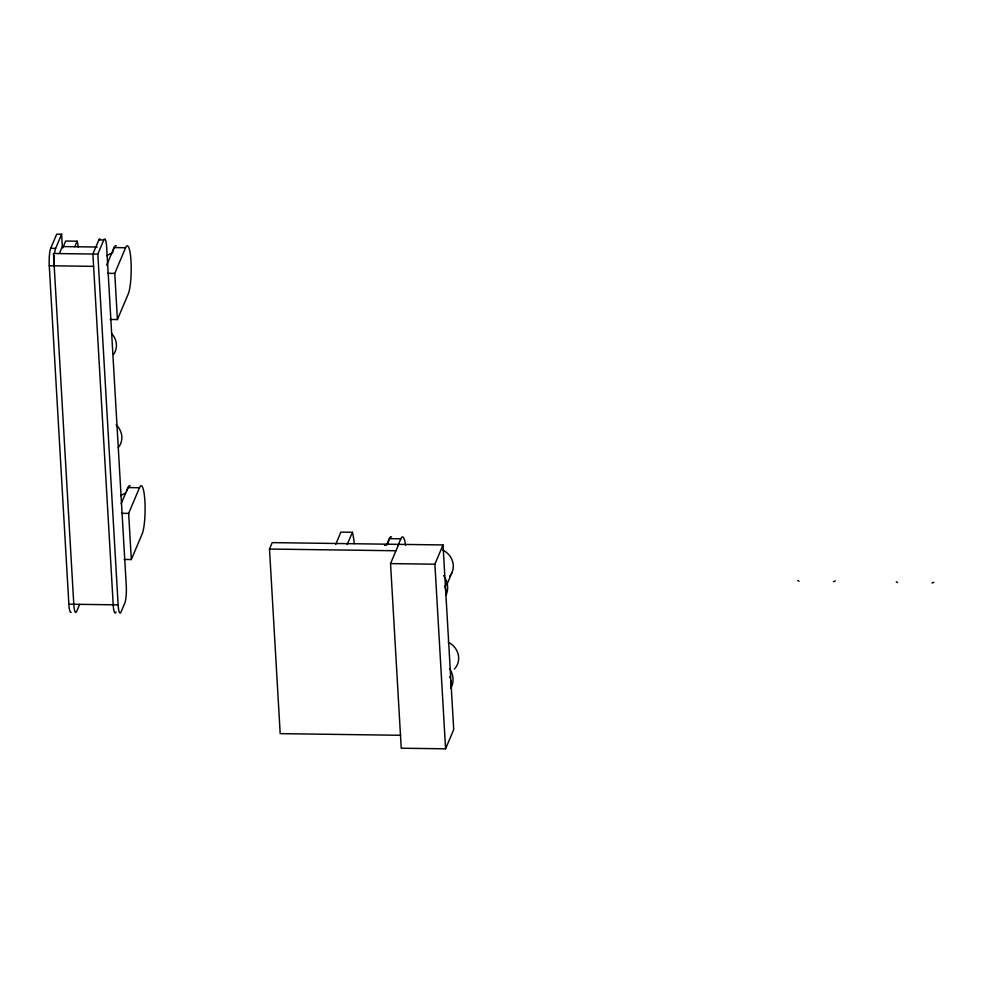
<?xml version="1.0" encoding="UTF-8"?>
<svg xmlns="http://www.w3.org/2000/svg" width="983" height="983" viewBox="0 0 983 983"><rect width="100%" height="100%" fill="white"/><g stroke="black" fill="none" stroke-linecap="round" stroke-linejoin="round"><path stroke-width="1.47" d="M71.157 612.274A13.332 2.273 -89.2 0 1 68.859 604.189L49.261 265.742A13.332 2.273 -89.2 0 1 50.711 248.306L56.682 234.187L61.61 234.249L62.322 246.561L59.41 253.442M54.655 252.582A13.332 2.273 -89.2 0 1 55.638 248.367L61.61 234.249M62.765 247.888L65.652 241.032L77.153 241.191L77.608 243.034A48.88 8.343 -89.2 0 1 78.345 247.188M74.831 246.672L77.153 241.191M100.033 239.004A13.332 2.273 -89.2 0 0 98.853 239.926L92.893 254.044L113.205 604.791A13.332 2.273 -89.2 0 0 116.08 611.967M103.78 239.999A13.332 2.273 -89.2 0 1 106.668 247.163L126.266 585.61A13.332 2.273 -89.2 0 1 124.804 603.058L121.007 612.04A13.332 2.273 -89.2 0 1 118.132 604.864L97.821 254.106L103.78 239.999L98.853 239.926M106.68 265.152L114.089 247.581L125.591 247.741A25.005 4.264 -89.2 0 1 130.997 261.195A25.005 4.264 -89.2 0 1 128.269 293.892L117.419 319.561L110.231 319.463M117.419 319.561L114.753 273.409L125.591 247.741M121.142 503.788L127.987 487.568L139.488 487.728A25.005 4.264 -89.2 0 1 144.894 501.183A25.005 4.264 -89.2 0 1 142.166 533.88L131.317 559.548L124.128 559.45M79.648 604.373L76.662 611.426A13.332 2.273 -89.2 0 1 73.786 604.262L53.475 253.503L97.821 254.106M131.317 559.548L128.65 513.396L139.488 487.728M400.56 735.284L280.192 733.637L269.502 549.042L272.217 542.616L443.026 544.951L453.716 729.558L445.582 748.813L401.236 748.21L390.546 563.603L398.68 544.349M335.695 544.447L340.904 532.11L352.393 532.27L352.86 534.113A48.88 8.343 -89.2 0 1 354.298 543.636M347.183 544.607L352.393 532.27M386.491 545.418L389.342 538.659L400.843 538.819A25.005 4.264 -89.2 0 1 405.598 545.368M397.98 545.577L400.843 538.819M445.582 748.813L434.891 564.205L443.026 544.951M446.724 584.996L451.959 572.622M106.68 255.654L113.057 252.324M120.577 495.653L125.677 492.974M384.476 545.405L388.297 543.402M833.437 581.678L835.304 580.916M931.982 583.03L933.85 582.268M62.322 246.561L97.194 247.04M50.711 248.306L55.638 248.367M49.261 265.742L93.606 266.356M107.565 273.311L114.753 273.409M121.462 513.298L128.65 513.396M269.502 549.042L395.965 550.763M390.546 563.603L434.891 564.205M68.859 604.189L118.132 604.864M896.312 581.752L897.516 582.563M797.766 580.412L798.982 581.211M388.334 541.94A25.005 4.264 -89.2 0 1 391.553 536.939M448.236 642.132A18.677 16.969 22.9 0 1 455.719 667.445M455.068 668.293A18.677 16.969 22.9 0 1 454.343 669.091M449.673 676.783A22.007 19.992 22.9 0 1 450.116 678.012M450.779 680.531A22.007 19.992 22.9 0 1 450.706 688.112M449.747 668.759A22.007 19.992 22.9 0 1 450.878 688.333M442.878 550.075A18.677 16.969 22.9 0 1 450.951 574.502M450.349 575.387A18.677 16.969 22.9 0 1 449.698 576.235M444.758 585.966A22.007 19.992 22.9 0 1 445.704 593.56M443.616 575.596A22.007 19.992 22.9 0 1 444.377 576.714M445.053 577.857A22.007 19.992 22.9 0 1 446.061 595.145M54.188 265.815A13.332 2.273 -89.2 0 1 54.323 255.605M113.082 250.862A25.005 4.264 -89.2 0 1 116.301 245.861M111.558 333.421A18.677 16.969 22.9 0 1 113.487 354.544M116.166 424.828A18.677 16.969 22.9 0 1 118.255 447.621M126.979 490.849A25.005 4.264 -89.2 0 1 130.198 485.848"/></g></svg>
